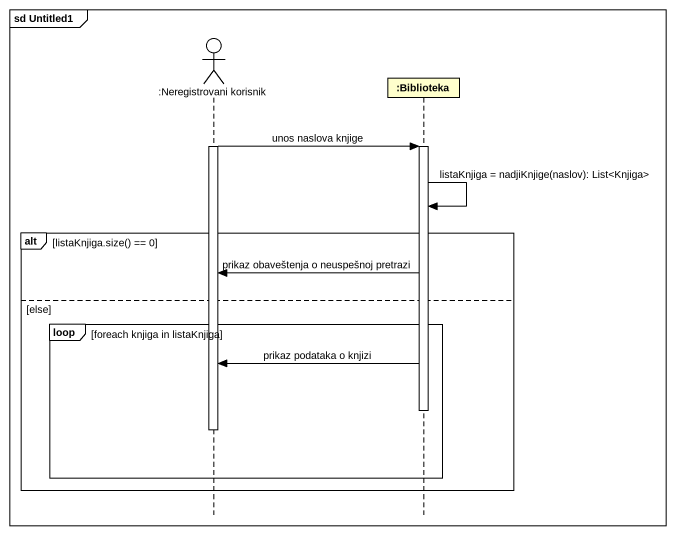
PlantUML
@startuml
mainframe sd Untitled1
hide footbox
actor ":Neregistrovani korisnik" as Neregistrovani_korisnik
participant ":Biblioteka" as Biblioteka

activate Neregistrovani_korisnik
Neregistrovani_korisnik -> Biblioteka : unos naslova knjige
activate Biblioteka
Biblioteka -> Biblioteka : listaKnjiga = nadjiKnjige(naslov): List<Knjiga>
alt listaKnjiga.size() == 0
  Biblioteka -> Neregistrovani_korisnik : prikaz obaveštenja o neuspešnoj pretrazi
else else
  loop foreach knjiga in listaKnjiga
    Biblioteka -> Neregistrovani_korisnik : prikaz podataka o knjizi
    deactivate Biblioteka
    deactivate Neregistrovani_korisnik
  end
end
@enduml
